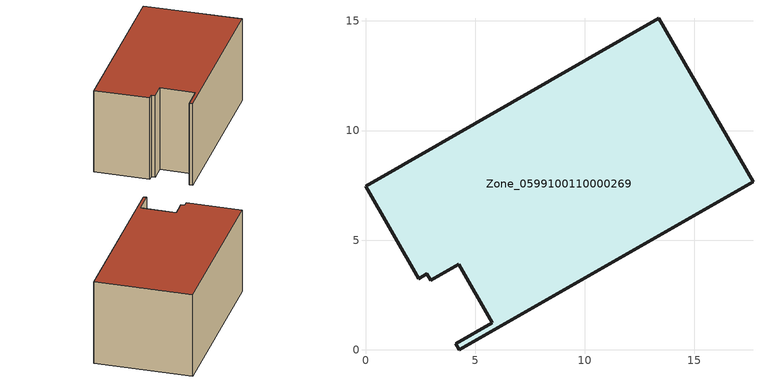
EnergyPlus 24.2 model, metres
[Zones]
Zone_0599100110000269
 floor ground (C_G): 2.97,3.18 2.8,3.46 2.42,3.24 0,7.46 13.39,15.12 17.68,7.67 4.27,0 4.12,0.27 5.78,1.23 4.24,3.91 z0
 wall outside (C_F): 4.24,3.91 5.78,1.23 4.12,0.27 4.27,0 17.68,7.67 13.39,15.12 0,7.46 2.42,3.24 2.8,3.46 2.97,3.18 4.24,3.91 z0:7.74
 roof outside (C_R): 2.8,3.46 2.97,3.18 4.24,3.91 5.78,1.23 4.12,0.27 4.27,0 17.68,7.67 13.39,15.12 0,7.46 2.42,3.24 z7.74
[BUILDING]
Pand.0599100110000269: North Axis=0; Terrain=City; Loads Convergence Tolerance Value=0.04; Temperature Convergence Tolerance Value=0.4; Solar Distribution=FullExterior; Maximum Number of Warmup Days=25; Minimum Number of Warmup Days=1
[Site:Location]
Rotterdam.The.Hague.AP_ZH_NLD Design_Conditions: Latitude=51.96; Longitude=4.45; Time Zone=1; Elevation=-4.5
[SITE:GROUNDTEMPERATURE:BUILDINGSURFACE]
18, 18, 18, 18, 18, 18, 18, 18, 18, 18, 18, 18
[MATERIAL] Thermal Absorptance=0.9; Solar Absorptance=0.7; Visible Absorptance=0.7
Name | Roughness | Thickness | Conductivity | Density | Specific Heat
G.TI.2015-2018 | MediumSmooth | 0.15 | 0.0428571 | 540 | 1210
F.TI.2015-2018 | Rough | 0.3 | 0.0666667 | 1920 | 840
R.TI.2015-2018 | MediumRough | 0.2 | 0.0333333 | 1500 | 1000
[CONSTRUCTION]
C_G: G.TI.2015-2018
C_F: F.TI.2015-2018
C_R: R.TI.2015-2018
[ZONE]
Zone_0599100110000269: Type=1; Multiplier=1; Ceiling Height=Autocalculate; Volume=Autocalculate; Floor Area=autocalculate; Part of Total Floor Area=Yes
[ZONEINFILTRATION:DESIGNFLOWRATE]
Infil_Zone_0599100110000269: Zone or ZoneList or Space or SpaceList=Zone_0599100110000269; Schedule=AlwaysOn; Design Flow Rate Calculation Method=Flow/Area; Flow Rate per Floor Area=0.0015; Constant Term Coefficient=1; Temperature Term Coefficient=0; Velocity Term Coefficient=0; Velocity Squared Term Coefficient=0
[HVACTEMPLATE:ZONE:IDEALLOADSAIRSYSTEM]
Zone_0599100110000269: Maximum Heating Supply Air Temperature=50; Minimum Cooling Supply Air Temperature=13; Maximum Heating Supply Air Humidity Ratio=0.0156; Minimum Cooling Supply Air Humidity Ratio=0.0077; Heating Limit=NoLimit; Cooling Limit=NoLimit; Dehumidification Control Type=ConstantSensibleHeatRatio; Cooling Sensible Heat Ratio=0.7; Dehumidification Setpoint=60; Humidification Control Type=None; Humidification Setpoint=30; Outdoor Air Method=None; Outdoor Air Flow Rate per Person=0.00944; Outdoor Air Flow Rate per Zone Floor Area=0; Outdoor Air Flow Rate per Zone=0; Demand Controlled Ventilation Type=None; Outdoor Air Economizer Type=NoEconomizer; Heat Recovery Type=None; Sensible Heat Recovery Effectiveness=0.7; Latent Heat Recovery Effectiveness=0.65
[ZONECONTROL:THERMOSTAT]
ThermostatControl_Zone_0599100110000269: Zone or ZoneList=Zone_0599100110000269; Control Type Schedule=DualSetpointControlType; Control 1=Thermostat_Zone_0599100110000269; Temperature Difference Between Cutout And Setpoint=0
[THERMOSTATSETPOINT:DUALSETPOINT]
Thermostat_Zone_0599100110000269: Heating Setpoint Temperature Schedule=HeatingSetpoint_Zone_0599100110000269; Cooling Setpoint Temperature Schedule=CoolingSetpoint_Zone_0599100110000269
[SCHEDULE:COMPACT]
HeatingSetpoint_Zone_0599100110000269: Through: 12/31, For: AllDays, Until: 24:00, 21
CoolingSetpoint_Zone_0599100110000269: Through: 12/31, For: AllDays, Until: 24:00, 24
DualSetpointControlType: Through: 12/31, For: AllDays, Until: 24:00, 4
AlwaysOn: Through: 12/31, For: AllDays, Until: 24:00, 1
